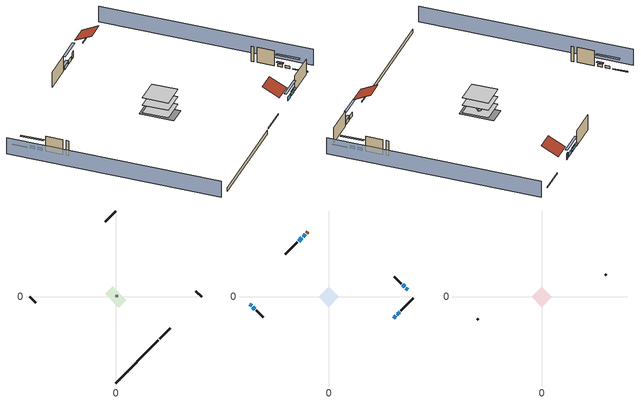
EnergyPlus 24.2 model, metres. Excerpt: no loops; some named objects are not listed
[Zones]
central ac and furnace airloop ret air zone
 floor adiabatic (AdiabaticConst): 0,0 0,1 1,1 1,0 z0
 wall adiabatic (AdiabaticConst): 0,1 0,0 1,0 1,1 0,1 z0:1
 ceiling adiabatic (AdiabaticConst): 1,0 1,1 0,1 0,0 z1
crawlspace - vented
 floor foundation (Slab1 construction): -5.57,1.59 -1.59,5.57 5.57,-1.59 1.59,-5.57 z-0.91
 wall outside (RimJoist1 construction): 22.94,-21.89 28.46,-16.37 z0.3:0.61
 wall outside (RimJoist2 construction): -44.83,0 -41.77,-3.06 z0.3:0.61
 wall outside (RimJoist3 construction): 0,44.83 -5.52,39.32 z0.3:0.61
 wall outside (RimJoist4 construction): 44.83,0 41.77,3.06 z0.3:0.61
 wall foundation (FoundationWall1 construction): 0,-44.83 22.29,-22.55 z-0.91:0.3
conditioned space
 floor to crawlspace - vented (Floor1 construction): -5.34,0 0,5.34 5.34,0 0,-5.34 z0.3
 floor adiabatic (AdiabaticFloorConstruction): -5.34,0 0,5.34 5.34,0 0,-5.34 z2.74
 wall outside (AdiabaticWallConstruction 1): -10.82,34.01 -11.47,33.36 z0.3:2.34
 wall outside (AdiabaticWallConstruction): 33.77,-11.07 35.05,-9.78 / 35.71,-9.12 37,-7.83 z0.3:1.52; -41.12,-3.72 -40.16,-4.67 / -39.5,-5.33 -38.55,-6.29 / 41.12,3.72 40.16,4.67 / 39.5,5.33 38.55,6.29 z0.3:1.22; -12.13,32.71 -13.38,31.46 z0.3:1.49; -14.03,30.8 -15.68,29.15 z0.3:1.31
 wall outside (Wall1 construction): 37.66,-7.18 44.18,-0.66 z0.3:5.18
 wall outside (Wall2 construction): -37.89,-6.94 -34.27,-10.56 z0.3:5.18
 wall outside (Wall3 construction): -16.34,28.5 -22.59,22.25 z0.3:5.18
 wall outside (Wall4 construction): 37.89,6.94 34.27,10.56 z0.3:5.18
 window (WindowConstruction): 33.77,-11.07 35.05,-9.78 z0.3:1.52
 window (WindowConstruction 1): 35.71,-9.12 37,-7.83 z0.3:1.52
 window (WindowConstruction 2): -41.12,-3.72 -40.16,-4.67 z0.3:1.22
 window (WindowConstruction 3): -39.5,-5.33 -38.55,-6.29 z0.3:1.22
 window (WindowConstruction 4): -12.13,32.71 -13.38,31.46 z0.3:1.49
 window (WindowConstruction 5): -14.03,30.8 -15.68,29.15 z0.3:1.31
 window (WindowConstruction 6): 41.12,3.72 40.16,4.67 z0.3:1.22
 window (WindowConstruction 7): 39.5,5.33 38.55,6.29 z0.3:1.22
 door (Door): -10.82,34.01 -11.47,33.36 z0.3:2.34
 ceiling adiabatic (AdiabaticFloorConstruction): 0,-5.34 5.34,0 0,5.34 -5.34,0 z2.74
attic - vented
 floor to conditioned space (Floor2 construction Reversed): -5.34,0 0,5.34 5.34,0 0,-5.34 z5.18
 wall outside (Wall5 construction): -33.61,-11.22 -33.04,-11.8 z0.3:5.18
 wall outside (Wall6 construction): 33.61,11.22 33.04,11.8 z0.3:5.18
 roof outside (Roof1 construction): 33.11,-11.72,5.18 29.54,-8.15,7.71 25.55,-12.15,7.71 29.12,-15.72,5.18
 roof outside (Roof2 construction): -10.17,34.67,5.18 -6.6,31.1,7.71 -2.6,35.09,7.71 -6.17,38.66,5.18
shading: -48.07,-3.23 -3.23,-48.07 / 48.07,3.23 3.23,48.07 z0:5.18; 36.99,-7.84 31.83,-13.01 32.26,-13.44 37.42,-8.27 z4.27; 37.21,-7.62 35.5,-9.34 35.93,-9.77 37.65,-8.05 z1.83; -38.22,-6.61 -43.06,-1.78 -43.49,-2.21 -38.65,-7.04 z3.96; -38.33,-6.5 -39.72,-5.11 -40.15,-5.55 -38.76,-6.93 z1.52; -15.32,29.52 -10.19,34.65 -10.62,35.08 -15.75,29.95 z4.24; -15.89,28.94 -13.82,31.02 -14.25,31.45 -16.33,29.37 z1.62; 38.22,6.61 43.06,1.78 43.49,2.21 38.65,7.04 z3.96; 38.33,6.5 39.72,5.11 40.15,5.55 38.76,6.93 z1.52
[Building]
Building 1: Terrain=Suburbs
[Site:Location]
Portland Intl Arpt_OR: Latitude {deg}=45.59; Longitude {deg}=-122.6; Time Zone {hr}=-8; Elevation {m}=33; Keep Site Location Information=Yes
[Site:GroundTemperature:Shallow]
10.2558, 8.96328, 8.85977, 9.47314, 11.9355, 14.3863, 16.5111, 17.8571, 17.9714, 16.8767, 14.8061, 12.4304
[Site:WaterMainsTemperature]
Calculation Method=Schedule; Temperature Schedule=mains temperature schedule
[Material] Roughness=Rough; Thermal Absorptance=0.9
Name | Thickness {m} | Conductivity {W/m-K} | Density {kg/m3} | Specific Heat {J/kg-K} | Solar Absorptance | Visible Absorptance
asphalt or fiberglass shingles | 0.00635 | 0.162714 | 1121.4 | 1465.45 | 0.85 | 0.85
ceiling loosefill ins | 0.0846667 | 0.0480833 | 16.02 | 1046.75 | 0.7 | 0.7
ceiling stud and cavity | 0.1397 | 0.302811 | 65.682 | 1177.47 | 0.7 | 0.7
concrete 8.0 in. | 0.2032 | 1.803125 | 2242.8 | 837.4 | 0.7 | 0.7
door material | 0.04445 | 0.0612267 | 512.64 | 1214.23 | 0.7 | 0.7
floor covering | 0.0127 | 0.0433444 | 54.468 | 1339.84 | 0.6 | 0.6
floor rigid ins; wall rigid ins | 0.512978 | 0.029427 | 32.04 | 1214.23 | 0.7 | 0.7
floor stud and cavity | 0.1397 | 0.923637 | 92.3553 | 1139.71 | 0.7 | 0.7
floor stud and cavity 1 | 0.1397 | 1.75129 | 37.0049 | 1207.88 | 0.7 | 0.7
furniture material conditioned space 1 | 0.1524 | 0.115458 | 640.8 | 1214.23 | 0.6 | 0.6
gypsum board | 0.0127 | 0.160291 | 801 | 837.4 | 0.6 | 0.6
osb sheathing 0.5 in. | 0.0127 | 0.115458 | 512.64 | 1214.23 | 0.6 | 0.6
osb sheathing 0.5 in. 1 | 0.0127 | 0.115458 | 512.64 | 1214.23 | 0.7 | 0.7
osb sheathing 0.75 in. | 0.01905 | 0.115458 | 512.64 | 1214.23 | 0.7 | 0.7
rim joist stud and cavity | 0.0508 | 0.178688 | 50.32683 | 1063.81 | 0.6 | 0.6
roof rigid ins | 0.00281632 | 0.029427 | 32.04 | 1214.23 | 0.7 | 0.7
soil 0.5 in. | 0.0127 | 1.3848 | 1842.3 | 418.7 | 0.7 | 0.7
wall stud and cavity | 0.1397 | 0.550994 | 139.0536 | 1170.24 | 0.7 | 0.7
wall stud and cavity 1 | 0.1397 | 0.727959 | 139.0536 | 1170.24 | 0.6 | 0.6
wall stud and cavity 2 | 0.0889 | 0.380278 | 52.3479 | 1209.89 | 0.7 | 0.7
wall stud and cavity 3 | 0.0889 | 0.391764 | 83.0341 | 1211.67 | 0.7 | 0.7
wood siding | 0.0254 | 0.102417 | 544.68 | 1172.36 | 0.85 | 0.85
wood siding 1; wood siding 2 | 0.0254 | 0.102417 | 544.68 | 1172.36 | 0.7 | 0.7
[Material:NoMass]
Adiabatic: Roughness=Rough; Thermal Resistance {m2-K/W}=176.1; Thermal Absorptance=0.9; Solar Absorptance=0.7; Visible Absorptance=0.7
[WindowMaterial:SimpleGlazingSystem]
WindowMaterial: U-Factor {W/m2-K}=2.15764; Solar Heat Gain Coefficient=0.44
[Construction]
AdiabaticConst: Adiabatic
AdiabaticFloorConstruction: floor stud and cavity 1, floor rigid ins, osb sheathing 0.75 in., floor covering
AdiabaticWallConstruction: wood siding 1, wall rigid ins, wall stud and cavity 2, gypsum board
AdiabaticWallConstruction 1: wood siding 2, wall rigid ins, wall stud and cavity 2, gypsum board
Door: door material
Floor1 construction: floor stud and cavity, osb sheathing 0.75 in., floor covering
Floor2 construction Reversed: gypsum board, ceiling stud and cavity, ceiling loosefill ins
FoundationWall1 construction: concrete 8.0 in.
furniture construction conditioned space 1: furniture material conditioned space 1
PartitionWallConstruction: gypsum board, wall stud and cavity 3, gypsum board
RimJoist1 construction; RimJoist2 construction; RimJoist3 construction; RimJoist4 construction: wood siding, rim joist stud and cavity
Roof1 construction; Roof2 construction: asphalt or fiberglass shingles, roof rigid ins, osb sheathing 0.5 in.
Slab1 construction: soil 0.5 in.
Wall1 construction; Wall2 construction; Wall3 construction; Wall4 construction: wood siding, osb sheathing 0.5 in. 1, wall stud and cavity, gypsum board
Wall5 construction; Wall6 construction: wood siding, osb sheathing 0.5 in. 1, wall stud and cavity 1
WindowConstruction; WindowConstruction 1; WindowConstruction 2; WindowConstruction 3; WindowConstruction 4; WindowConstruction 5; WindowConstruction 6; WindowConstruction 7: WindowMaterial
[Zone] Multiplier=1
Name | Volume {m3} | Part of Total Floor Area
attic - vented | 32.1115 | Yes
central ac and furnace airloop ret air zone | 1 | No
conditioned space | 278.185 | Yes
crawlspace - vented | 69.5462 | Yes
[Space]
Name | Zone | Volume {m3} | Space Type
attic - vented 1 | attic - vented | 32.1115
central ac and furnace airloop ret air space | central ac and furnace airloop ret air zone |  | Plenum Space Type
conditioned space 1 | conditioned space | 278.185
crawlspace - vented 1 | crawlspace - vented | 69.5462
[ZoneInfiltration:EffectiveLeakageArea]
infil attic - vented 1: Zone or Space=attic - vented 1; Schedule=Always On Discrete; Effective Air Leakage Area {cm2}=1901.23; Stack Coefficient=0.000117438; Wind Coefficient=4.10224e-05
[ZoneMixing] Schedule=Always On Continuous; Design Flow Rate Calculation Method=Flow/Zone; Design Flow Rate {m3/s}=0
Name | Zone or Space | Source Zone or Space
whole house fan mix | attic - vented | conditioned space
central ac and furnace airloop_0 ZoneMixDZToCond mix | conditioned space | crawlspace - vented
central ac and furnace airloop_0 ZoneMixCondToDZ mix | crawlspace - vented | conditioned space
[SpaceList]
Plenum Space Type: central ac and furnace airloop ret air space
[OtherEquipment] Design Level Calculation Method=EquipmentLevel
Name | Fuel Type | Zone or ZoneList or Space or SpaceList | Schedule | Design Level {W} | Fraction Latent | Fraction Radiant | Fraction Lost
central ac and furnace airloop_0 RetCondToRP; central ac and furnace airloop_0 RetSensLkToRP | None | central ac and furnace airloop ret air space | Always On Discrete | 0 | 0 | 0 | 0
central ac and furnace airloop_0 RetLatLkToRP | None | central ac and furnace airloop ret air space | Always On Discrete | 0 | 1 | 0 | 0
central ac and furnace airloop_0 SupCondToLv; central ac and furnace airloop_0 SupSensLkToCond; mech vent house fan sensible load; water heater sens | None | conditioned space 1 | Always On Discrete | 0 | 0 | 0 | 0
central ac and furnace airloop_0 SupLatLkToCond; mech vent house fan latent load; water heater lat | None | conditioned space 1 | Always On Discrete | 0 | 1 | 0 | 0
clothes dryer 1 | Electricity | conditioned space 1 | clothes dryer schedule | 0 | 0 | 0 | 1
cooking range 1 | NaturalGas | conditioned space 1 | cooking range schedule | 0 | 0 | 0 | 1
general water use latent | None | conditioned space 1 | general water use schedule | 0 | 1 | 0 | 0
general water use sensible | None | conditioned space 1 | general water use schedule | 0 | 0 | 0.6 | 0
water heater energy adjustment1 | Electricity | conditioned space 1 | Always On Discrete | 0.01 | 0 | 0 | 1
central ac and furnace airloop_0 RetCondToDZ; central ac and furnace airloop_0 SupCondToDZ; central ac and furnace airloop_0 SupSensLkToDZ | None | crawlspace - vented 1 | Always On Discrete | 0 | 0 | 0 | 0
central ac and furnace airloop_0 SupLatLkToDZ | None | crawlspace - vented 1 | Always On Discrete | 0 | 1 | 0 | 0
[SurfaceProperty:IncidentSolarMultiplier] Incident Solar Multiplier=1; Incident Solar Multiplier Schedule=trans schedule winter=0.85 summer=0.7
Window1; Window2; Window3; Window4; Window5; Window6; Window7; Window8
[InternalMass] Zone or ZoneList=conditioned space; Space or SpaceList=conditioned space 1
Name | Construction | Surface Area {m2}
furniture mass conditioned space 1 | furniture construction conditioned space 1 | 45.63397
partition wall mass | PartitionWallConstruction | 114.085
[ElectricEquipment] Zone or ZoneList or Space or SpaceList=conditioned space 1; Design Level Calculation Method=EquipmentLevel; Fraction Latent=0
Name | Schedule | Design Level {W} | Fraction Radiant | Fraction Lost
clothes dryer | clothes dryer schedule | 0 | 0 | 1
clothes washer | clothes washer schedule | 0 | 0 | 1
cooking range | cooking range schedule | 0 | 0 | 1
dishwasher | dishwasher schedule | 0 | 0 | 1
fridge | fridge schedule | 46.9578 | 0.6 | 0
fridge 1 | fridge schedule 1 | 80.4475 | 0.6 | 0
mech vent house fan | mech vent house fan schedule | 0 | 0 | 1
mech vent house fan cfis | mech vent house fan cfis schedule | 0 | 0 | 0
whole house fan | Always On Discrete | 0 | 0 | 1
[ZoneInfiltration:DesignFlowRate] Schedule=Always On Discrete
Name | Zone or ZoneList or Space or SpaceList | Design Flow Rate Calculation Method | Design Flow Rate {m3/s} | Air Changes per Hour {1/hr} | Constant Term Coefficient | Temperature Term Coefficient | Velocity Term Coefficient | Velocity Squared Term Coefficient
infil flow; natural vent flow; whole house fan flow | conditioned space 1 | Flow/Zone | 0
crawlspace_vented 1 duct leakage imbalance infil flow | crawlspace - vented 1 | Flow/Zone | 0
infil crawlspace - vented 1 | crawlspace - vented 1 | AirChanges/Hour |  | 2.6013 | 1 | 0 | 0 | 0
[SurfaceProperty:ExposedFoundationPerimeter]
Slab1: Exposed Perimeter Calculation Method=TotalExposedPerimeter; Total Exposed Perimeter {m}=31.51632
[AvailabilityManager:Scheduled]
central ac and furnace airloop Availability Manager: Schedule=Always On Discrete
[AirLoopHVAC:ReturnPlenum]
Air Loop HVAC Return Plenum 1: Zone=central ac and furnace airloop ret air zone
[Foundation:Kiva]
Foundation Kiva 1: Initial Indoor Air Temperature {C}=7.86103; Wall Height Above Grade {m}=0.3048; Wall Depth Below Slab {m}=0.2032
[Foundation:Kiva:Settings]
Soil Conductivity {W/m-K}=1.3848; Soil Density {kg/m3}=1842.3; Soil Specific Heat {J/kg-K}=418.7; Ground Solar Absorptivity=0.9; Ground Thermal Absorptivity=0.9; Ground Surface Roughness {m}=0.03; Far-Field Width {m}=40; Deep-Ground Boundary Condition=ZeroFlux; Deep-Ground Depth {m}=40; Minimum Cell Dimension {m}=0.2; Maximum Cell Growth Coefficient=3; Simulation Timestep=Timestep
[EnergyManagementSystem:GlobalVariable]
central_ac_and_furnace_airloop_0_DuctImbalLkExhFanEquivCond
central_ac_and_furnace_airloop_0_DuctImbalLkExhFanEquivDZ
central_ac_and_furnace_airloop_0_DuctImbalLkSupFanEquivCond
central_ac_and_furnace_airloop_0_DuctImbalLkSupFanEquivDZ
central_ac_and_furnace_airloop_0_DZ_T
central_ac_and_furnace_airloop_0_DZ_W
central_ac_and_furnace_airloop_0_RetCondToDZ
central_ac_and_furnace_airloop_0_RetCondToRP
central_ac_and_furnace_airloop_0_RetLatLkToRP
central_ac_and_furnace_airloop_0_RetSensLkToRP
central_ac_and_furnace_airloop_0_SupCondToDZ
central_ac_and_furnace_airloop_0_SupCondToLv
central_ac_and_furnace_airloop_0_SupLatLkToCond
central_ac_and_furnace_airloop_0_SupLatLkToDZ
central_ac_and_furnace_airloop_0_SupSensLkToCond
central_ac_and_furnace_airloop_0_SupSensLkToDZ
central_ac_and_furnace_airloop_0_ZoneMixCondToDZ
central_ac_and_furnace_airloop_0_ZoneMixDZToCond
central_ac_and_furnace_airloop_AH_MFR
central_ac_and_furnace_airloop_AH_Tout
central_ac_and_furnace_airloop_AH_VFR
central_ac_and_furnace_airloop_AH_Wout
central_ac_and_furnace_airloop_Fan_RTF
central_ac_and_furnace_airloop_RA_T
central_ac_and_furnace_airloop_Ra_W
infil_program_Qfan
infil_program_Qinf
natural_vent_program_Qnv
natural_vent_program_Qwhf
[EnergyManagementSystem:Sensor]
Name | Output:Variable or Output:Meter Index Key | Output:Variable or Output:Meter
airflow_gain | infil flow | Infiltration Sensible Heat Gain Energy
airflow_gain_1 | natural vent flow | Infiltration Sensible Heat Gain Energy
airflow_gain_2 | whole house fan flow | Infiltration Sensible Heat Gain Energy
airflow_loss | infil flow | Infiltration Sensible Heat Loss Energy
airflow_loss_1 | natural vent flow | Infiltration Sensible Heat Loss Energy
airflow_loss_2 | whole house fan flow | Infiltration Sensible Heat Loss Energy
central_ac_and_furnace_airloop_0_DZ_T_s | crawlspace - vented | Zone Air Temperature
central_ac_and_furnace_airloop_0_DZ_W_s | crawlspace - vented | Zone Mean Air Humidity Ratio
central_ac_and_furnace_airloop_AH_MFR_s | Node 6 | System Node Mass Flow Rate
central_ac_and_furnace_airloop_AH_Tout_s | Node 6 | System Node Temperature
central_ac_and_furnace_airloop_AH_VFR_s | Node 6 | System Node Current Density Volume Flow Rate
central_ac_and_furnace_airloop_AH_Wout_s | Node 6 | System Node Humidity Ratio
central_ac_and_furnace_airloop_RA_T_s | Node 9 | System Node Temperature
central_ac_and_furnace_airloop_Ra_W_s | Node 9 | System Node Humidity Ratio
clg_load_cond |  | Cooling:EnergyTransfer:Zone:CONDITIONED SPACE
clg_load_duct |  | Cooling:EnergyTransfer:Zone:CENTRAL AC AND FURNACE AIRLOOP RET AIR ZONE
clg_sp_s; clg_sp_s_1 | cooling setpoint | Schedule Value
cool_season | cooling season schedule | Schedule Value
ducts_conv | central ac and furnace airloop_0 RetCondToRP | Other Equipment Convective Heating Energy
ducts_conv_1 | central ac and furnace airloop_0 RetLatLkToRP | Other Equipment Convective Heating Energy
ducts_conv_2 | central ac and furnace airloop_0 RetSensLkToRP | Other Equipment Convective Heating Energy
ducts_conv_3 | central ac and furnace airloop_0 SupCondToLv | Other Equipment Convective Heating Energy
ducts_conv_4 | central ac and furnace airloop_0 SupLatLkToCond | Other Equipment Convective Heating Energy
ducts_conv_5 | central ac and furnace airloop_0 SupSensLkToCond | Other Equipment Convective Heating Energy
ducts_rad | central ac and furnace airloop_0 RetCondToRP | Other Equipment Radiant Heating Energy
ducts_rad_1 | central ac and furnace airloop_0 RetLatLkToRP | Other Equipment Radiant Heating Energy
ducts_rad_2 | central ac and furnace airloop_0 RetSensLkToRP | Other Equipment Radiant Heating Energy
ducts_rad_3 | central ac and furnace airloop_0 SupCondToLv | Other Equipment Radiant Heating Energy
ducts_rad_4 | central ac and furnace airloop_0 SupLatLkToCond | Other Equipment Radiant Heating Energy
ducts_rad_5 | central ac and furnace airloop_0 SupSensLkToCond | Other Equipment Radiant Heating Energy
htg_load_cond |  | Heating:EnergyTransfer:Zone:CONDITIONED SPACE
htg_load_duct |  | Heating:EnergyTransfer:Zone:CENTRAL AC AND FURNACE AIRLOOP RET AIR ZONE
htg_sp_s; htg_sp_s_1 | heating setpoint | Schedule Value
ig_ee_conv | clothes dryer | Electric Equipment Convective Heating Energy
ig_ee_conv_2 | cooking range | Electric Equipment Convective Heating Energy
ig_ee_conv_4 | fridge | Electric Equipment Convective Heating Energy
ig_ee_conv_5 | fridge 1 | Electric Equipment Convective Heating Energy
ig_ee_conv_6 | whole house fan | Electric Equipment Convective Heating Energy
ig_ee_rad | clothes dryer | Electric Equipment Radiant Heating Energy
ig_ee_rad_2 | cooking range | Electric Equipment Radiant Heating Energy
ig_ee_rad_4 | fridge | Electric Equipment Radiant Heating Energy
ig_ee_rad_5 | fridge 1 | Electric Equipment Radiant Heating Energy
ig_ee_rad_6 | whole house fan | Electric Equipment Radiant Heating Energy
ig_oe_conv | clothes dryer 1 | Other Equipment Convective Heating Energy
ig_oe_conv_1 | cooking range 1 | Other Equipment Convective Heating Energy
ig_oe_conv_2 | general water use latent | Other Equipment Convective Heating Energy
ig_oe_conv_3 | general water use sensible | Other Equipment Convective Heating Energy
ig_oe_conv_4 | water heater energy adjustment1 | Other Equipment Convective Heating Energy
ig_oe_conv_5 | water heater lat | Other Equipment Convective Heating Energy
ig_oe_conv_6 | water heater sens | Other Equipment Convective Heating Energy
ig_oe_rad | clothes dryer 1 | Other Equipment Radiant Heating Energy
ig_oe_rad_1 | cooking range 1 | Other Equipment Radiant Heating Energy
ig_oe_rad_2 | general water use latent | Other Equipment Radiant Heating Energy
ig_oe_rad_3 | general water use sensible | Other Equipment Radiant Heating Energy
ig_oe_rad_4 | water heater energy adjustment1 | Other Equipment Radiant Heating Energy
ig_oe_rad_5 | water heater lat | Other Equipment Radiant Heating Energy
ig_oe_rad_6 | water heater sens | Other Equipment Radiant Heating Energy
im_conv | furniture mass conditioned space 1 | Surface Inside Face Convection Heat Gain Energy
im_conv_1 | partition wall mass | Surface Inside Face Convection Heat Gain Energy
im_ig | furniture mass conditioned space 1 | Surface Inside Face Internal Gains Radiation Heat Gain Energy
im_ig_1 | partition wall mass | Surface Inside Face Internal Gains Radiation Heat Gain Energy
im_lgt | furniture mass conditioned space 1 | Surface Inside Face Lights Radiation Heat Gain Energy
im_lgt_1 | partition wall mass | Surface Inside Face Lights Radiation Heat Gain Energy
im_sol | furniture mass conditioned space 1 | Surface Inside Face Solar Radiation Heat Gain Energy
im_sol_1 | partition wall mass | Surface Inside Face Solar Radiation Heat Gain Energy
im_surf | furniture mass conditioned space 1 | Surface Inside Face Net Surface Thermal Radiation Heat Gain Energy
im_surf_1 | partition wall mass | Surface Inside Face Net Surface Thermal Radiation Heat Gain Energy
mv_conv | mech vent house fan | Electric Equipment Convective Heating Energy
mv_conv_1 | mech vent house fan cfis | Electric Equipment Convective Heating Energy
mv_conv_2 | mech vent house fan latent load | Other Equipment Convective Heating Energy
mv_conv_3 | mech vent house fan sensible load | Other Equipment Convective Heating Energy
mv_rad | mech vent house fan | Electric Equipment Radiant Heating Energy
mv_rad_1 | mech vent house fan cfis | Electric Equipment Radiant Heating Energy
mv_rad_2 | mech vent house fan latent load | Other Equipment Radiant Heating Energy
mv_rad_3 | mech vent house fan sensible load | Other Equipment Radiant Heating Energy
natural_vent_s | natural vent schedule | Schedule Value
out_pb_s |  | Site Outdoor Air Barometric Pressure
out_wt_s |  | Site Outdoor Air Humidity Ratio
site_vw_s |  | Site Wind Speed
ss_back_out | Window1 | Surface Window Shortwave from Zone Back Out Window Heat Transfer Rate
ss_back_out_1 | Window2 | Surface Window Shortwave from Zone Back Out Window Heat Transfer Rate
ss_back_out_2 | Window3 | Surface Window Shortwave from Zone Back Out Window Heat Transfer Rate
ss_back_out_3 | Window4 | Surface Window Shortwave from Zone Back Out Window Heat Transfer Rate
ss_back_out_4 | Window5 | Surface Window Shortwave from Zone Back Out Window Heat Transfer Rate
ss_back_out_5 | Window6 | Surface Window Shortwave from Zone Back Out Window Heat Transfer Rate
ss_back_out_6 | Window7 | Surface Window Shortwave from Zone Back Out Window Heat Transfer Rate
ss_back_out_7 | Window8 | Surface Window Shortwave from Zone Back Out Window Heat Transfer Rate
ss_conv | Door1 | Surface Inside Face Convection Heat Gain Energy
ss_conv_1 | Window1 | Surface Inside Face Convection Heat Gain Energy
ss_conv_2 | Window2 | Surface Inside Face Convection Heat Gain Energy
ss_conv_3 | Window3 | Surface Inside Face Convection Heat Gain Energy
ss_conv_4 | Window4 | Surface Inside Face Convection Heat Gain Energy
ss_conv_5 | Window5 | Surface Inside Face Convection Heat Gain Energy
ss_conv_6 | Window6 | Surface Inside Face Convection Heat Gain Energy
ss_conv_7 | Window7 | Surface Inside Face Convection Heat Gain Energy
ss_conv_8 | Window8 | Surface Inside Face Convection Heat Gain Energy
ss_ig | Door1 | Surface Inside Face Internal Gains Radiation Heat Gain Energy
ss_ig_1 | Window1 | Surface Inside Face Internal Gains Radiation Heat Gain Energy
ss_ig_2 | Window2 | Surface Inside Face Internal Gains Radiation Heat Gain Energy
ss_ig_3 | Window3 | Surface Inside Face Internal Gains Radiation Heat Gain Energy
ss_ig_4 | Window4 | Surface Inside Face Internal Gains Radiation Heat Gain Energy
ss_ig_5 | Window5 | Surface Inside Face Internal Gains Radiation Heat Gain Energy
ss_ig_6 | Window6 | Surface Inside Face Internal Gains Radiation Heat Gain Energy
ss_ig_7 | Window7 | Surface Inside Face Internal Gains Radiation Heat Gain Energy
ss_ig_8 | Window8 | Surface Inside Face Internal Gains Radiation Heat Gain Energy
ss_lgt | Door1 | Surface Inside Face Lights Radiation Heat Gain Energy
ss_sol | Door1 | Surface Inside Face Solar Radiation Heat Gain Energy
ss_surf | Door1 | Surface Inside Face Net Surface Thermal Radiation Heat Gain Energy
ss_surf_1 | Window1 | Surface Inside Face Net Surface Thermal Radiation Heat Gain Energy
ss_surf_2 | Window2 | Surface Inside Face Net Surface Thermal Radiation Heat Gain Energy
ss_surf_3 | Window3 | Surface Inside Face Net Surface Thermal Radiation Heat Gain Energy
ss_surf_4 | Window4 | Surface Inside Face Net Surface Thermal Radiation Heat Gain Energy
ss_surf_5 | Window5 | Surface Inside Face Net Surface Thermal Radiation Heat Gain Energy
ss_surf_6 | Window6 | Surface Inside Face Net Surface Thermal Radiation Heat Gain Energy
ss_surf_7 | Window7 | Surface Inside Face Net Surface Thermal Radiation Heat Gain Energy
ss_surf_8 | Window8 | Surface Inside Face Net Surface Thermal Radiation Heat Gain Energy
ss_trans_in | Window1 | Surface Window Transmitted Solar Radiation Rate
ss_trans_in_1 | Window2 | Surface Window Transmitted Solar Radiation Rate
ss_trans_in_2 | Window3 | Surface Window Transmitted Solar Radiation Rate
ss_trans_in_3 | Window4 | Surface Window Transmitted Solar Radiation Rate
ss_trans_in_4 | Window5 | Surface Window Transmitted Solar Radiation Rate
ss_trans_in_5 | Window6 | Surface Window Transmitted Solar Radiation Rate
ss_trans_in_6 | Window7 | Surface Window Transmitted Solar Radiation Rate
ss_trans_in_7 | Window8 | Surface Window Transmitted Solar Radiation Rate
ss_trans_out | Window1 | Surface Inside Face Initial Transmitted Diffuse Transmitted Out Window Solar Radiation Rate
ss_trans_out_1 | Window2 | Surface Inside Face Initial Transmitted Diffuse Transmitted Out Window Solar Radiation Rate
ss_trans_out_2 | Window3 | Surface Inside Face Initial Transmitted Diffuse Transmitted Out Window Solar Radiation Rate
ss_trans_out_3 | Window4 | Surface Inside Face Initial Transmitted Diffuse Transmitted Out Window Solar Radiation Rate
ss_trans_out_4 | Window5 | Surface Inside Face Initial Transmitted Diffuse Transmitted Out Window Solar Radiation Rate
ss_trans_out_5 | Window6 | Surface Inside Face Initial Transmitted Diffuse Transmitted Out Window Solar Radiation Rate
ss_trans_out_6 | Window7 | Surface Inside Face Initial Transmitted Diffuse Transmitted Out Window Solar Radiation Rate
ss_trans_out_7 | Window8 | Surface Inside Face Initial Transmitted Diffuse Transmitted Out Window Solar Radiation Rate
s_conv | Floor1 | Surface Inside Face Convection Heat Gain Energy
s_conv_1 | Floor2 | Surface Inside Face Convection Heat Gain Energy
s_conv_2 | inferred conditioned ceiling | Surface Inside Face Convection Heat Gain Energy
s_conv_3 | inferred conditioned floor | Surface Inside Face Convection Heat Gain Energy
s_conv_4 | Wall1 | Surface Inside Face Convection Heat Gain Energy
s_conv_5 | Wall2 | Surface Inside Face Convection Heat Gain Energy
s_conv_6 | Wall3 | Surface Inside Face Convection Heat Gain Energy
s_conv_7 | Wall4 | Surface Inside Face Convection Heat Gain Energy
s_ig | Floor1 | Surface Inside Face Internal Gains Radiation Heat Gain Energy
s_ig_1 | Floor2 | Surface Inside Face Internal Gains Radiation Heat Gain Energy
s_ig_2 | inferred conditioned ceiling | Surface Inside Face Internal Gains Radiation Heat Gain Energy
s_ig_3 | inferred conditioned floor | Surface Inside Face Internal Gains Radiation Heat Gain Energy
s_ig_4 | Wall1 | Surface Inside Face Internal Gains Radiation Heat Gain Energy
s_ig_5 | Wall2 | Surface Inside Face Internal Gains Radiation Heat Gain Energy
s_ig_6 | Wall3 | Surface Inside Face Internal Gains Radiation Heat Gain Energy
s_ig_7 | Wall4 | Surface Inside Face Internal Gains Radiation Heat Gain Energy
s_lgt | Floor1 | Surface Inside Face Lights Radiation Heat Gain Energy
s_lgt_1 | Floor2 | Surface Inside Face Lights Radiation Heat Gain Energy
s_lgt_2 | inferred conditioned ceiling | Surface Inside Face Lights Radiation Heat Gain Energy
s_lgt_3 | inferred conditioned floor | Surface Inside Face Lights Radiation Heat Gain Energy
s_lgt_4 | Wall1 | Surface Inside Face Lights Radiation Heat Gain Energy
s_lgt_5 | Wall2 | Surface Inside Face Lights Radiation Heat Gain Energy
s_lgt_6 | Wall3 | Surface Inside Face Lights Radiation Heat Gain Energy
s_lgt_7 | Wall4 | Surface Inside Face Lights Radiation Heat Gain Energy
s_sol | Floor1 | Surface Inside Face Solar Radiation Heat Gain Energy
s_sol_1 | Floor2 | Surface Inside Face Solar Radiation Heat Gain Energy
s_sol_2 | inferred conditioned ceiling | Surface Inside Face Solar Radiation Heat Gain Energy
s_sol_3 | inferred conditioned floor | Surface Inside Face Solar Radiation Heat Gain Energy
s_sol_4 | Wall1 | Surface Inside Face Solar Radiation Heat Gain Energy
s_sol_5 | Wall2 | Surface Inside Face Solar Radiation Heat Gain Energy
s_sol_6 | Wall3 | Surface Inside Face Solar Radiation Heat Gain Energy
s_sol_7 | Wall4 | Surface Inside Face Solar Radiation Heat Gain Energy
s_surf | Floor1 | Surface Inside Face Net Surface Thermal Radiation Heat Gain Energy
s_surf_1 | Floor2 | Surface Inside Face Net Surface Thermal Radiation Heat Gain Energy
s_surf_2 | inferred conditioned ceiling | Surface Inside Face Net Surface Thermal Radiation Heat Gain Energy
s_surf_3 | inferred conditioned floor | Surface Inside Face Net Surface Thermal Radiation Heat Gain Energy
s_surf_4 | Wall1 | Surface Inside Face Net Surface Thermal Radiation Heat Gain Energy
s_surf_5 | Wall2 | Surface Inside Face Net Surface Thermal Radiation Heat Gain Energy
s_surf_6 | Wall3 | Surface Inside Face Net Surface Thermal Radiation Heat Gain Energy
s_surf_7 | Wall4 | Surface Inside Face Net Surface Thermal Radiation Heat Gain Energy
[Schedule:Constant]
Name | Hourly Value
Always On Continuous; Always On Discrete; mech vent house fan schedule; mech vent house fan cfis schedule | 1
fridge schedule; fridge schedule 1 | 0
[Schedule:Day:Interval]
trans schedule winter=0.85 summer=0.7 day; trans schedule winter=0.85 summer=0.7 day 2: No, 24:00, 0.85
trans schedule winter=0.85 summer=0.7 day 1: No, 24:00, 0.7
trans schedule winter=0.85 summer=0.7 default day; clothes dryer schedule day 1; clothes dryer schedule default day; clothes washer schedule day 1; clothes washer schedule default day; cooking range schedule day 1; cooking range schedule default day; dishwasher schedule day 1; dishwasher schedule default day; general water use schedule day 1; general water use schedule default day: No, 24:00, 0
[Schedule:Week:Daily]
trans schedule winter=0.85 summer=0.7 Week Rule - Jan1-May26: trans schedule winter=0.85 summer=0.7 day, trans schedule winter=0.85 summer=0.7 day, trans schedule winter=0.85 summer=0.7 day, trans schedule winter=0.85 summer=0.7 day, trans schedule winter=0.85 summer=0.7 day, trans schedule winter=0.85 summer=0.7 day, trans schedule winter=0.85 summer=0.7 day, trans schedule winter=0.85 summer=0.7 default day, trans schedule winter=0.85 summer=0.7 default day, trans schedule winter=0.85 summer=0.7 default day, trans schedule winter=0.85 summer=0.7 default day, trans schedule winter=0.85 summer=0.7 default day
trans schedule winter=0.85 summer=0.7 Week Rule - May27-Jun2: trans schedule winter=0.85 summer=0.7 day, trans schedule winter=0.85 summer=0.7 day, trans schedule winter=0.85 summer=0.7 day, trans schedule winter=0.85 summer=0.7 day, trans schedule winter=0.85 summer=0.7 day, trans schedule winter=0.85 summer=0.7 day 1, trans schedule winter=0.85 summer=0.7 day 1, trans schedule winter=0.85 summer=0.7 default day, trans schedule winter=0.85 summer=0.7 default day, trans schedule winter=0.85 summer=0.7 default day, trans schedule winter=0.85 summer=0.7 default day, trans schedule winter=0.85 summer=0.7 default day
trans schedule winter=0.85 summer=0.7 Week Rule - Jun3-Sep29: trans schedule winter=0.85 summer=0.7 day 1, trans schedule winter=0.85 summer=0.7 day 1, trans schedule winter=0.85 summer=0.7 day 1, trans schedule winter=0.85 summer=0.7 day 1, trans schedule winter=0.85 summer=0.7 day 1, trans schedule winter=0.85 summer=0.7 day 1, trans schedule winter=0.85 summer=0.7 day 1, trans schedule winter=0.85 summer=0.7 default day, trans schedule winter=0.85 summer=0.7 default day, trans schedule winter=0.85 summer=0.7 default day, trans schedule winter=0.85 summer=0.7 default day, trans schedule winter=0.85 summer=0.7 default day
trans schedule winter=0.85 summer=0.7 Week Rule - Sep30-Oct6: trans schedule winter=0.85 summer=0.7 day 1, trans schedule winter=0.85 summer=0.7 day 2, trans schedule winter=0.85 summer=0.7 day 2, trans schedule winter=0.85 summer=0.7 day 2, trans schedule winter=0.85 summer=0.7 day 2, trans schedule winter=0.85 summer=0.7 day 2, trans schedule winter=0.85 summer=0.7 day 2, trans schedule winter=0.85 summer=0.7 default day, trans schedule winter=0.85 summer=0.7 default day, trans schedule winter=0.85 summer=0.7 default day, trans schedule winter=0.85 summer=0.7 default day, trans schedule winter=0.85 summer=0.7 default day
trans schedule winter=0.85 summer=0.7 Week Rule - Oct7-Dec31: trans schedule winter=0.85 summer=0.7 day 2, trans schedule winter=0.85 summer=0.7 day 2, trans schedule winter=0.85 summer=0.7 day 2, trans schedule winter=0.85 summer=0.7 day 2, trans schedule winter=0.85 summer=0.7 day 2, trans schedule winter=0.85 summer=0.7 day 2, trans schedule winter=0.85 summer=0.7 day 2, trans schedule winter=0.85 summer=0.7 default day, trans schedule winter=0.85 summer=0.7 default day, trans schedule winter=0.85 summer=0.7 default day, trans schedule winter=0.85 summer=0.7 default day, trans schedule winter=0.85 summer=0.7 default day
clothes dryer schedule Week Rule - Jan1-Dec31: clothes dryer schedule day 1, clothes dryer schedule day 1, clothes dryer schedule day 1, clothes dryer schedule day 1, clothes dryer schedule day 1, clothes dryer schedule day 1, clothes dryer schedule day 1, clothes dryer schedule default day, clothes dryer schedule default day, clothes dryer schedule default day, clothes dryer schedule default day, clothes dryer schedule default day
clothes washer schedule Week Rule - Jan1-Dec31: clothes washer schedule day 1, clothes washer schedule day 1, clothes washer schedule day 1, clothes washer schedule day 1, clothes washer schedule day 1, clothes washer schedule day 1, clothes washer schedule day 1, clothes washer schedule default day, clothes washer schedule default day, clothes washer schedule default day, clothes washer schedule default day, clothes washer schedule default day
cooking range schedule Week Rule - Jan1-Dec31: cooking range schedule day 1, cooking range schedule day 1, cooking range schedule day 1, cooking range schedule day 1, cooking range schedule day 1, cooking range schedule day 1, cooking range schedule day 1, cooking range schedule default day, cooking range schedule default day, cooking range schedule default day, cooking range schedule default day, cooking range schedule default day
dishwasher schedule Week Rule - Jan1-Dec31: dishwasher schedule day 1, dishwasher schedule day 1, dishwasher schedule day 1, dishwasher schedule day 1, dishwasher schedule day 1, dishwasher schedule day 1, dishwasher schedule day 1, dishwasher schedule default day, dishwasher schedule default day, dishwasher schedule default day, dishwasher schedule default day, dishwasher schedule default day
general water use schedule Week Rule - Jan1-Dec31: general water use schedule day 1, general water use schedule day 1, general water use schedule day 1, general water use schedule day 1, general water use schedule day 1, general water use schedule day 1, general water use schedule day 1, general water use schedule default day, general water use schedule default day, general water use schedule default day, general water use schedule default day, general water use schedule default day
[Schedule:Year]
trans schedule winter=0.85 summer=0.7: trans schedule winter=0.85 summer=0.7 Week Rule - Jan1-May26, 1, 1, 5, 26, trans schedule winter=0.85 summer=0.7 Week Rule - May27-Jun2, 5, 27, 6, 2, trans schedule winter=0.85 summer=0.7 Week Rule - Jun3-Sep29, 6, 3, 9, 29, trans schedule winter=0.85 summer=0.7 Week Rule - Sep30-Oct6, 9, 30, 10, 6, trans schedule winter=0.85 summer=0.7 Week Rule - Oct7-Dec31, 10, 7, 12, 31
clothes dryer schedule: clothes dryer schedule Week Rule - Jan1-Dec31, 1, 1, 12, 31
clothes washer schedule: clothes washer schedule Week Rule - Jan1-Dec31, 1, 1, 12, 31
cooking range schedule: cooking range schedule Week Rule - Jan1-Dec31, 1, 1, 12, 31
dishwasher schedule: dishwasher schedule Week Rule - Jan1-Dec31, 1, 1, 12, 31
general water use schedule: general water use schedule Week Rule - Jan1-Dec31, 1, 1, 12, 31
[Schedule:Compact]
mains temperature schedule: Through: 01/01, For: AllDays, Until: 24:00, 13.0633, Through: 01/02, For: AllDays, Until: 24:00, 13.0189, Through: 01/03, For: AllDays, Until: 24:00, 12.975, Through: 01/04, For: AllDays, Until: 24:00, 12.9328, Through: 01/05, For: AllDays, Until: 24:00, 12.8917, Through: 01/06, For: AllDays, Until: 24:00, 12.8517, Through: 01/07, For: AllDays, Until: 24:00, 12.8122, Through: 01/08, For: AllDays, Until: 24:00, 12.7744, Through: 01/09, For: AllDays, Until: 24:00, 12.7378, Through: 01/10, For: AllDays, Until: 24:00, 12.7017, Through: 01/11, For: AllDays, Until: 24:00, 12.6672, Through: 01/12, For: AllDays, Until: 24:00, 12.6339, Through: 01/13, For: AllDays, Until: 24:00, 12.6017, Through: 01/14, For: AllDays, Until: 24:00, 12.5706, Through: 01/15, For: AllDays, Until: 24:00, 12.5411, Through: 01/16, For: AllDays, Until: 24:00, 12.5122, Through: 01/17, For: AllDays, Until: 24:00, 12.485, Through: 01/18, For: AllDays, Until: 24:00, 12.4583, Through: 01/19, For: AllDays, Until: 24:00, 12.4333, Through: 01/20, For: AllDays, Until: 24:00, 12.41, Through: 01/21, For: AllDays, Until: 24:00, 12.3872, Through: 01/22, For: AllDays, Until: 24:00, 12.3661, Through: 01/23, For: AllDays, Until: 24:00, 12.3456, Through: 01/24, For: AllDays, Until: 24:00, 12.3272, Through: 01/25, For: AllDays, Until: 24:00, 12.3094, Through: 01/26, For: AllDays, Until: 24:00, 12.2933, Through: 01/27, For: AllDays, Until: 24:00, 12.2783, Through: 01/28, For: AllDays, Until: 24:00, 12.2644, Through: 01/29, For: AllDays, Until: 24:00, 12.2517, Through: 01/30, For: AllDays, Until: 24:00, 12.2406, Through: 01/31, For: AllDays, Until: 24:00, 12.2306, Through: 02/01, For: AllDays, Until: 24:00, 12.2222, Through: 02/02, For: AllDays, Until: 24:00, 12.215, Through: 02/03, For: AllDays, Until: 24:00, 12.2089, Through: 02/04, For: AllDays, Until: 24:00, 12.2039, Through: 02/05, For: AllDays, Until: 24:00, 12.2006, Through: 02/06, For: AllDays, Until: 24:00, 12.1983, Through: 02/07, For: AllDays, Until: 24:00, 12.1978, Through: 02/08, For: AllDays, Until: 24:00, 12.1978, Through: 02/09, For: AllDays, Until: 24:00, 12.2, Through: 02/10, For: AllDays, Until: 24:00, 12.2028, Through: 02/11, For: AllDays, Until: 24:00, 12.2072, Through: 02/12, For: AllDays, Until: 24:00, 12.2128, Through: 02/13, For: AllDays, Until: 24:00, 12.2194, Through: 02/14, For: AllDays, Until: 24:00, 12.2278, Through: 02/15, For: AllDays, Until: 24:00, 12.2372, Through: 02/16, For: AllDays, Until: 24:00, 12.2483, Through: 02/17, For: AllDays, Until: 24:00, 12.26, Through: 02/18, For: AllDays, Until: 24:00, 12.2733, Through: 02/19, For: AllDays, Until: 24:00, 12.2883, Through: 02/20, For: AllDays, Until: 24:00, 12.3039, Through: 02/21, For: AllDays, Until: 24:00, 12.3211, Through: 02/22, For: AllDays, Until: 24:00, 12.3394, Through: 02/23, For: AllDays, Until: 24:00, 12.3594, Through: 02/24, For: AllDays, Until: 24:00, 12.38, Through: 02/25, For: AllDays, Until: 24:00, 12.4022, Through: 02/26, For: AllDays, Until: 24:00, 12.4256, Through: 02/27, For: AllDays, Until: 24:00, 12.4506, Through: 02/28, For: AllDays, Until: 24:00, 12.4761, Through: 03/01, For: AllDays, Until: 24:00, 12.5033, Through: 03/02, For: AllDays, Until: 24:00, 12.5317, Through: 03/03, For: AllDays, Until: 24:00, 12.5611, Through: 03/04, For: AllDays, Until: 24:00, 12.5917, Through: 03/05, For: AllDays, Until: 24:00, 12.6233, Through: 03/06, For: AllDays, Until: 24:00, 12.6567, Through: 03/07, For: AllDays, Until: 24:00, 12.6906, Through: 03/08, For: AllDays, Until: 24:00, 12.7261, Through: 03/09, For: AllDays, Until: 24:00, 12.7628, Through: 03/10, For: AllDays, Until: 24:00, 12.8, Through: 03/11, For: AllDays, Until: 24:00, 12.8389, Through: 03/12, For: AllDays, Until: 24:00, 12.8789, Through: 03/13, For: AllDays, Until: 24:00, 12.9194, Through: 03/14, For: AllDays, Until: 24:00, 12.9617, Through: 03/15, For: AllDays, Until: 24:00, 13.0044, Through: 03/16, For: AllDays, Until: 24:00, 13.0489, Through: 03/17, For: AllDays, Until: 24:00, 13.0939, Through: 03/18, For: AllDays, Until: 24:00, 13.14, Through: 03/19, For: AllDays, Until: 24:00, 13.1872, Through: 03/20, For: AllDays, Until: 24:00, 13.2356, Through: 03/21, For: AllDays, Until: 24:00, 13.285, Through: 03/22, For: AllDays, Until: 24:00, 13.335, Through: 03/23, For: AllDays, Until: 24:00, 13.3861, Through: 03/24, For: AllDays, Until: 24:00, 13.4383, Through: 03/25, For: AllDays, Until: 24:00, 13.4911, Through: 03/26, For: AllDays, Until: 24:00, 13.545, Through: 03/27, For: AllDays, Until: 24:00, 13.6, Through: 03/28, For: AllDays, Until: 24:00, 13.6556, Through: 03/29, For: AllDays, Until: 24:00, 13.7122, Through: 03/30, For: AllDays, Until: 24:00, 13.77, Through: 03/31, For: AllDays, Until: 24:00, 13.8283, Through: 04/01, For: AllDays, Until: 24:00, 13.8872, Through: 04/02, For: AllDays, Until: 24:00, 13.9472, Through: 04/03, For: AllDays, Until: 24:00, 14.0078, Through: 04/04, For: AllDays, Until: 24:00, 14.0689, Through: 04/05, For: AllDays, Until: 24:00, 14.1311, Through: 04/06, For: AllDays, Until: 24:00, 14.1944, Through: 04/07, For: AllDays, Until: 24:00, 14.2578, Through: 04/08, For: AllDays, Until: 24:00, 14.3222, Through: 04/09, For: AllDays, Until: 24:00, 14.3872, Through: 04/10, For: AllDays, Until: 24:00, 14.4528, Through: 04/11, For: AllDays, Until: 24:00, 14.5189, Through: 04/12, For: AllDays, Until: 24:00, 14.5856, Through: 04/13, For: AllDays, Until: 24:00, 14.6533, Through: 04/14, For: AllDays, Until: 24:00, 14.7211, Through: 04/15, For: AllDays, Until: 24:00, 14.7894, Through: 04/16, For: AllDays, Until: 24:00, 14.8589, Through: 04/17, For: AllDays, Until: 24:00, 14.9283, Through: 04/18, For: AllDays, Until: 24:00, 14.9983, Through: 04/19, For: AllDays, Until: 24:00, 15.0689, Through: 04/20, For: AllDays, Until: 24:00, 15.14, Through: 04/21, For: AllDays, Until: 24:00, 15.2111, Through: 04/22, For: AllDays, Until: 24:00, 15.2833, Through: 04/23, For: AllDays, Until: 24:00, 15.3556, Through: 04/24, For: AllDays, Until: 24:00, 15.4278, Through: 04/25, For: AllDays, Until: 24:00, 15.5006, Through: 04/26, For: AllDays, Until: 24:00, 15.5739, Through: 04/27, For: AllDays, Until: 24:00, 15.6478, Through: 04/28, For: AllDays, Until: 24:00, 15.7211, Through: 04/29, For: AllDays, Until: 24:00, 15.7956, Through: 04/30, For: AllDays, Until: 24:00, 15.8694, Through: 05/01, For: AllDays, Until: 24:00, 15.9439, Through: 05/02, For: AllDays, Until: 24:00, 16.0189, Through: 05/03, For: AllDays, Until: 24:00, 16.0939, Through: 05/04, For: AllDays, Until: 24:00, 16.1689, Through: 05/05, For: AllDays, Until: 24:00, 16.2439, Through: 05/06, For: AllDays, Until: 24:00, 16.3189, Through: 05/07, For: AllDays, Until: 24:00, 16.3944, Through: 05/08, For: AllDays, Until: 24:00, 16.4694, Through: 05/09, For: AllDays, Until: 24:00, 16.545, Through: 05/10, For: AllDays, Until: 24:00, 16.6206, Through: 05/11, For: AllDays, Until: 24:00, 16.6956, Through: 05/12, For: AllDays, Until: 24:00, 16.7711, Through: 05/13, For: AllDays, Until: 24:00, 16.8461, Through: 05/14, For: AllDays, Until: 24:00, 16.9217, Through: 05/15, For: AllDays, Until: 24:00, 16.9967, Through: 05/16, For: AllDays, Until: 24:00, 17.0717, Through: 05/17, For: AllDays, Until: 24:00, 17.1467, Through: 05/18, For: AllDays, Until: 24:00, 17.2211, Through: 05/19, For: AllDays, Until: 24:00, 17.2956, Through: 05/20, For: AllDays, Until: 24:00, 17.37, Through: 05/21, For: AllDays, Until: 24:00, 17.4439, Through: 05/22, For: AllDays, Until: 24:00, 17.5178, Through: 05/23, For: AllDays, Until: 24:00, 17.5911, Through: 05/24, For: AllDays, Until: 24:00, 17.6644, Through: 05/25, For: AllDays, Until: 24:00, 17.7372, Through: 05/26, For: AllDays, Until: 24:00, 17.8094, Through: 05/27, For: AllDays, Until: 24:00, 17.8817, Through: 05/28, For: AllDays, Until: 24:00, 17.9533, Through: 05/29, For: AllDays, Until: 24:00, 18.025, Through: 05/30, For: AllDays, Until: 24:00, 18.0961, Through: 05/31, For: AllDays, Until: 24:00, 18.1661, Through: 06/01, For: AllDays, Until: 24:00, 18.2361, Through: 06/02, For: AllDays, Until: 24:00, 18.3061, Through: 06/03, For: AllDays, Until: 24:00, 18.375, Through: 06/04, For: AllDays, Until: 24:00, 18.4433, Through: 06/05, For: AllDays, Until: 24:00, 18.5111, Through: 06/06, For: AllDays, Until: 24:00, 18.5789, Through: 06/07, For: AllDays, Until: 24:00, 18.6456, Through: 06/08, For: AllDays, Until: 24:00, 18.7117, Through: 06/09, For: AllDays, Until: 24:00, 18.7772, Through: 06/10, For: AllDays, Until: 24:00, 18.8417, Through: 06/11, For: AllDays, Until: 24:00, 18.9061, Through: 06/12, For: AllDays, Until: 24:00, 18.9694, Through: 06/13, For: AllDays, Until: 24:00, 19.0322, Through: 06/14, For: AllDays, Until: 24:00, 19.0944, Through: 06/15, For: AllDays, Until: 24:00, 19.1556, Through: 06/16, For: AllDays, Until: 24:00, 19.2167, Through: 06/17, For: AllDays, Until: 24:00, 19.2761, Through: 06/18, For: AllDays, Until: 24:00, 19.335, Through: 06/19, For: AllDays, Until: 24:00, 19.3933, Through: 06/20, For: AllDays, Until: 24:00, 19.4506, Through: 06/21, For: AllDays, Until: 24:00, 19.5072, Through: 06/22, For: AllDays, Until: 24:00, 19.5628, Through: 06/23, For: AllDays, Until: 24:00, 19.6172, Through: 06/24, For: AllDays, Until: 24:00, 19.6711, Through: 06/25, For: AllDays, Until: 24:00, 19.7244, Through: 06/26, For: AllDays, Until: 24:00, 19.7761, Through: 06/27, For: AllDays, Until: 24:00, 19.8272, Through: 06/28, For: AllDays, Until: 24:00, 19.8772, Through: 06/29, For: AllDays, Until: 24:00, 19.9267, Through: 06/30, For: AllDays, Until: 24:00, 19.9744, Through: 07/01, For: AllDays, Until: 24:00, 20.0217, Through: 07/02, For: AllDays, Until: 24:00, 20.0678, Through: 07/03, For: AllDays, Until: 24:00, 20.1128, Through: 07/04, For: AllDays, Until: 24:00, 20.1567, Through: 07/05, For: AllDays, Until: 24:00, 20.1994, Through: 07/06, For: AllDays, Until: 24:00, 20.2417, Through: 07/07, For: AllDays, Until: 24:00, 20.2822, Through: 07/08, For: AllDays, Until: 24:00, 20.3222, Through: 07/09, For: AllDays, Until: 24:00, 20.3606, Through: 07/10, For: AllDays, Until: 24:00, 20.3978, Through: 07/11, For: AllDays, Until: 24:00, 20.4344, Through: 07/12, For: AllDays, Until: 24:00, 20.4694, Through: 07/13, For: AllDays, Until: 24:00, 20.5033, Through: 07/14, For: AllDays, Until: 24:00, 20.5367, Through: 07/15, For: AllDays, Until: 24:00, 20.5683, Through: 07/16, For: AllDays, Until: 24:00, 20.5983, Through: 07/17, For: AllDays, Until: 24:00, 20.6278, Through: 07/18, For: AllDays, Until: 24:00, 20.6561, Through: 07/19, For: AllDays, Until: 24:00, 20.6828, Through: 07/20, For: AllDays, Until: 24:00, 20.7089, Through: 07/21, For: AllDays, Until: 24:00, 20.7333, Through: 07/22, For: AllDays, Until: 24:00, 20.7561, Through: 07/23, For: AllDays, Until: 24:00, 20.7783, Through: 07/24, For: AllDays, Until: 24:00, 20.7989, Through: 07/25, For: AllDays, Until: 24:00, 20.8189, Through: 07/26, For: AllDays, Until: 24:00, 20.8367, Through: 07/27, For: AllDays, Until: 24:00, 20.8539, Through: 07/28, For: AllDays, Until: 24:00, 20.8694, Through: 07/29, For: AllDays, Until: 24:00, 20.8839, Through: 07/30, For: AllDays, Until: 24:00, 20.8972, Through: 07/31, For: AllDays, Until: 24:00, 20.9094, Through: 08/01, For: AllDays, Until: 24:00, 20.92, Through: 08/02, For: AllDays, Until: 24:00, 20.9289, Through: 08/03, For: AllDays, Until: 24:00, 20.9372, Through: 08/04, For: AllDays, Until: 24:00, 20.9439, Through: 08/05, For: AllDays, Until: 24:00, 20.9494, Through: 08/06, For: AllDays, Until: 24:00, 20.9533, Through: 08/07, For: AllDays, Until: 24:00, 20.9567, Through: 08/08, For: AllDays, Until: 24:00, 20.9578, Through: 08/09, For: AllDays, Until: 24:00, 20.9583, Through: 08/10, For: AllDays, Until: 24:00, 20.9572, Through: 08/11, For: AllDays, Until: 24:00, 20.955, Through: 08/12, For: AllDays, Until: 24:00, 20.9511, Through: 08/13, For: AllDays, Until: 24:00, 20.9467, Through: 08/14, For: AllDays, Until: 24:00, 20.94, Through: 08/15, For: AllDays, Until: 24:00, 20.9328, Through: 08/16, For: AllDays, Until: 24:00, 20.9239, Through: 08/17, For: AllDays, Until: 24:00, 20.9139, Through: 08/18, For: AllDays, Until: 24:00, 20.9028, Through: 08/19, For: AllDays, Until: 24:00, 20.89, Through: 08/20, For: AllDays, Until: 24:00, 20.8761, Through: 08/21, For: AllDays, Until: 24:00, 20.8611, Through: 08/22, For: AllDays, Until: 24:00, 20.8444, Through: 08/23, For: AllDays, Until: 24:00, 20.8267, Through: 08/24, For: AllDays, Until: 24:00, 20.8078, Through: 08/25, For: AllDays, Until: 24:00, 20.7872, Through: 08/26, For: AllDays, Until: 24:00, 20.7661, Through: 08/27, For: AllDays, Until: 24:00, 20.7433, Through: 08/28, For: AllDays, Until: 24:00, 20.7194, Through: 08/29, For: AllDays, Until: 24:00, 20.6944, Through: 08/30, For: AllDays, Until: 24:00, 20.6678, Through: 08/31, For: AllDays, Until: 24:00, 20.64, Through: 09/01, For: AllDays, Until: 24:00, 20.6111, Through: 09/02, For: AllDays, Until: 24:00, 20.5811, Through: 09/03, For: AllDays, Until: 24:00, 20.55, Through: 09/04, For: AllDays, Until: 24:00, 20.5178, Through: 09/05, For: AllDays, Until: 24:00, 20.4844, Through: 09/06, For: AllDays, Until: 24:00, 20.4494, Through: 09/07, For: AllDays, Until: 24:00, 20.4139, Through: 09/08, For: AllDays, Until: 24:00, 20.3767, Through: 09/09, For: AllDays, Until: 24:00, 20.3389, Through: 09/10, For: AllDays, Until: 24:00, 20.2994, Through: 09/11, For: AllDays, Until: 24:00, 20.2594, Through: 09/12, For: AllDays, Until: 24:00, 20.2178, Through: 09/13, For: AllDays, Until: 24:00, 20.1756, Through: 09/14, For: AllDays, Until: 24:00, 20.1317, Through: 09/15, For: AllDays, Until: 24:00, 20.0872, Through: 09/16, For: AllDays, Until: 24:00, 20.0417, Through: 09/17, For: AllDays, Until: 24:00, 19.995, Through: 09/18, For: AllDays, Until: 24:00, 19.9472, Through: 09/19, For: AllDays, Until: 24:00, 19.8983, Through: 09/20, For: AllDays, Until: 24:00, 19.8489, Through: 09/21, For: AllDays, Until: 24:00, 19.7983, Through: 09/22, For: AllDays, Until: 24:00, 19.7467, Through: 09/23, For: AllDays, Until: 24:00, 19.6944, Through: 09/24, For: AllDays, Until: 24:00, 19.6406, Through: 09/25, For: AllDays, Until: 24:00, 19.5867, Through: 09/26, For: AllDays, Until: 24:00, 19.5311, Through: 09/27, For: AllDays, Until: 24:00, 19.475, Through: 09/28, For: AllDays, Until: 24:00, 19.4183, Through: 09/29, For: AllDays, Until: 24:00, 19.3606, Through: 09/30, For: AllDays, Until: 24:00, 19.3017, Through: 10/01, For: AllDays, Until: 24:00, 19.2422, Through: 10/02, For: AllDays, Until: 24:00, 19.1822, Through: 10/03, For: AllDays, Until: 24:00, 19.1211, Through: 10/04, For: AllDays, Until: 24:00, 19.0594, Through: 10/05, For: AllDays, Until: 24:00, 18.9967, Through: 10/06, For: AllDays, Until: 24:00, 18.9333, Through: 10/07, For: AllDays, Until: 24:00, 18.8694, Through: 10/08, For: AllDays, Until: 24:00, 18.805, Through: 10/09, For: AllDays, Until: 24:00, 18.74, Through: 10/10, For: AllDays, Until: 24:00, 18.6739, Through: 10/11, For: AllDays, Until: 24:00, 18.6072, Through: 10/12, For: AllDays, Until: 24:00, 18.5406, Through: 10/13, For: AllDays, Until: 24:00, 18.4728, Through: 10/14, For: AllDays, Until: 24:00, 18.4044, Through: 10/15, For: AllDays, Until: 24:00, 18.3356, Through: 10/16, For: AllDays, Until: 24:00, 18.2661, Through: 10/17, For: AllDays, Until: 24:00, 18.1967, Through: 10/18, For: AllDays, Until: 24:00, 18.1261, Through: 10/19, For: AllDays, Until: 24:00, 18.0556, Through: 10/20, For: AllDays, Until: 24:00, 17.9844, Through: 10/21, For: AllDays, Until: 24:00, 17.9128, Through: 10/22, For: AllDays, Until: 24:00, 17.8406, Through: 10/23, For: AllDays, Until: 24:00, 17.7683, Through: 10/24, For: AllDays, Until: 24:00, 17.6956, Through: 10/25, For: AllDays, Until: 24:00, 17.6228, Through: 10/26, For: AllDays, Until: 24:00, 17.5494, Through: 10/27, For: AllDays, Until: 24:00, 17.4756, Through: 10/28, For: AllDays, Until: 24:00, 17.4017, Through: 10/29, For: AllDays, Until: 24:00, 17.3278, Through: 10/30, For: AllDays, Until: 24:00, 17.2533, Through: 10/31, For: AllDays, Until: 24:00, 17.1789, Through: 11/01, For: AllDays, Until: 24:00, 17.1039, Through: 11/02, For: AllDays, Until: 24:00, 17.0289, Through: 11/03, For: AllDays, Until: 24:00, 16.9539, Through: 11/04, For: AllDays, Until: 24:00, 16.8789, Through: 11/05, For: AllDays, Until: 24:00, 16.8033, Through: 11/06, For: AllDays, Until: 24:00, 16.7283, Through: 11/07, For: AllDays, Until: 24:00, 16.6528, Through: 11/08, For: AllDays, Until: 24:00, 16.5772, Through: 11/09, For: AllDays, Until: 24:00, 16.5022, Through: 11/10, For: AllDays, Until: 24:00, 16.4267, Through: 11/11, For: AllDays, Until: 24:00, 16.3517, Through: 11/12, For: AllDays, Until: 24:00, 16.2761, Through: 11/13, For: AllDays, Until: 24:00, 16.2011, Through: 11/14, For: AllDays, Until: 24:00, 16.1261, Through: 11/15, For: AllDays, Until: 24:00, 16.0511, Through: 11/16, For: AllDays, Until: 24:00, 15.9761, Through: 11/17, For: AllDays, Until: 24:00, 15.9017, Through: 11/18, For: AllDays, Until: 24:00, 15.8272, Through: 11/19, For: AllDays, Until: 24:00, 15.7533, Through: 11/20, For: AllDays, Until: 24:00, 15.6794, Through: 11/21, For: AllDays, Until: 24:00, 15.6056, Through: 11/22, For: AllDays, Until: 24:00, 15.5322, Through: 11/23, For: AllDays, Until: 24:00, 15.4594, Through: 11/24, For: AllDays, Until: 24:00, 15.3867, Through: 11/25, For: AllDays, Until: 24:00, 15.3144, Through: 11/26, For: AllDays, Until: 24:00, 15.2422, Through: 11/27, For: AllDays, Until: 24:00, 15.1706, Through: 11/28, For: AllDays, Until: 24:00, 15.0994, Through: 11/29, For: AllDays, Until: 24:00, 15.0289, Through: 11/30, For: AllDays, Until: 24:00, 14.9583, Through: 12/01, For: AllDays, Until: 24:00, 14.8889, Through: 12/02, For: AllDays, Until: 24:00, 14.8194, Through: 12/03, For: AllDays, Until: 24:00, 14.7506, Through: 12/04, For: AllDays, Until: 24:00, 14.6822, Through: 12/05, For: AllDays, Until: 24:00, 14.6144, Through: 12/06, For: AllDays, Until: 24:00, 14.5478, Through: 12/07, For: AllDays, Until: 24:00, 14.4811, Through: 12/08, For: AllDays, Until: 24:00, 14.415, Through: 12/09, For: AllDays, Until: 24:00, 14.35, Through: 12/10, For: AllDays, Until: 24:00, 14.2856, Through: 12/11, For: AllDays, Until: 24:00, 14.2217, Through: 12/12, For: AllDays, Until: 24:00, 14.1583, Through: 12/13, For: AllDays, Until: 24:00, 14.0961, Through: 12/14, For: AllDays, Until: 24:00, 14.0339, Through: 12/15, For: AllDays, Until: 24:00, 13.9733, Through: 12/16, For: AllDays, Until: 24:00, 13.9128, Through: 12/17, For: AllDays, Until: 24:00, 13.8533, Through: 12/18, For: AllDays, Until: 24:00, 13.795, Through: 12/19, For: AllDays, Until: 24:00, 13.7372, Through: 12/20, For: AllDays, Until: 24:00, 13.68, Through: 12/21, For: AllDays, Until: 24:00, 13.6239, Through: 12/22, For: AllDays, Until: 24:00, 13.5689, Through: 12/23, For: AllDays, Until: 24:00, 13.5144, Through: 12/24, For: AllDays, Until: 24:00, 13.4611, Through: 12/25, For: AllDays, Until: 24:00, 13.4083, Through: 12/26, For: AllDays, Until: 24:00, 13.3572, Through: 12/27, For: AllDays, Until: 24:00, 13.3061, Through: 12/28, For: AllDays, Until: 24:00, 13.2567, Through: 12/29, For: AllDays, Until: 24:00, 13.2078, Through: 12/30, For: AllDays, Until: 24:00, 13.1606, Through: 12/31, For: AllDays, Until: 24:00, 13.1139
